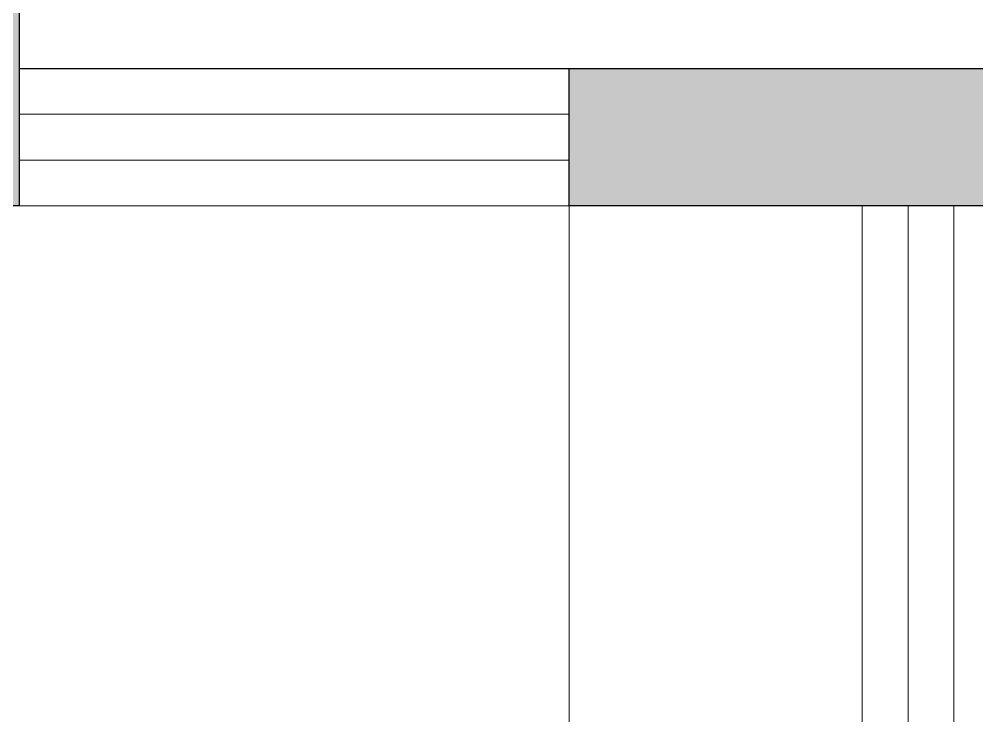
# Model space of a CAD drawing. Header units: millimetres. Extents: x 307301 to 459443, y -2888111 to -2805601.
# Drawn here: x 451097 to 452143, y -2884936 to -2884176 of the extents above; entities that cross this region are included whole.
import ezdxf

# ---------------------------------------------------------------- set-up
doc = ezdxf.new("R2010")
doc.units = ezdxf.units.MM
doc.header["$LTSCALE"] = 10
doc.header["$MEASUREMENT"] = 0
for name, color, linetype, lineweight in [('ELEV', 143, 'Continuous', 9), ('HATCH WALL', 8, 'Continuous', 0), ('WIN', 5, 'Continuous', 9)]:
    doc.layers.add(name, color=color, linetype=linetype, lineweight=lineweight)
doc.layers.add('PDA FURNITURE', color=6, linetype='Continuous')
doc.layers.add('WALL - PDA', color=1, linetype='Continuous')

# ---------------------------------------------------------------- blocks, each defined once
blk = doc.blocks.new('A$C9a3b0c70')
at = {"layer": 'HATCH WALL'}
blk.add_hatch(color=7, dxfattribs=at).paths.add_polyline_path([(16679.9, 23942.3), (16679.9, 21352.3), (16349.9, 21352.3), (16349.9, 21202.3), (16829.9, 21202.3), (16829.9, 23942.3)])
at = {"layer": 'WALL - PDA'}
blk.add_lwpolyline([(16679.9, 23942.3), (16679.9, 21352.3), (16349.9, 21352.3), (16349.9, 21202.3), (16829.9, 21202.3), (16829.9, 23942.3)], close=True, dxfattribs=at)

msp = doc.modelspace()

# ---------------------------------------------------------------- hatches: boundary and pattern name
at = {"layer": 'HATCH WALL'}
msp.add_hatch(color=7, dxfattribs=at).paths.add_polyline_path([(452617.5, -2884380), (451697.5, -2884380), (451697.5, -2884230), (452617.5, -2884230)])

# ---------------------------------------------------------------- linework, layer by layer
at = {"layer": 'ELEV', "ltscale": 50, "elevation": 0, "flags": 128}
msp.add_lwpolyline([(455967.5, -2887630), (451697.5, -2887630), (451697.5, -2884380)], dxfattribs=at)
at = {"layer": 'PDA FURNITURE', "elevation": 0.1}
msp.add_lwpolyline([(445532.5, -2878860), (445537.5, -2879830), (446517.6, -2879830), (446517.6, -2885000), (449267.5, -2885000), (449267.5, -2884090), (449567.5, -2884090), (449567.6, -2881640), (451097.5, -2881640), (451097.5, -2884230), (452617.5, -2884230), (452617.5, -2884380), (452167.5, -2884380), (452167.6, -2886260), (453067.5, -2886260), (453067.5, -2887045), (455667.3, -2887043.8), (455667.3, -2886965.1), (455967.2, -2886964.9), (455967.7, -2878729.9)], dxfattribs=at)
at = {"layer": 'WALL - PDA', "elevation": 0}
msp.add_lwpolyline([(452617.5, -2884380), (451697.5, -2884380), (451697.5, -2884230), (452617.5, -2884230)], close=True, dxfattribs=at)
at = {"layer": 'WIN', "ltscale": 50}
for p, q in [((451697.5, -2884230), (451097.5, -2884230)), ((451697.5, -2884280), (451097.5, -2884280)), ((451697.5, -2884330), (451097.5, -2884330)), ((451697.5, -2884380), (451097.5, -2884380)), ((452017.5, -2884380), (452017.5, -2886410)), ((452067.5, -2884380), (452067.5, -2886260)), ((452117.5, -2884380), (452117.5, -2886260))]:
    msp.add_line(p, q, dxfattribs=at)

# ---------------------------------------------------------------- block references
at = {"xscale": -1, "rotation": 180}
msp.add_blockref('A$C9a3b0c70', (434267.6, -2860437.7), dxfattribs=at)

doc.saveas('drawing.dxf')
